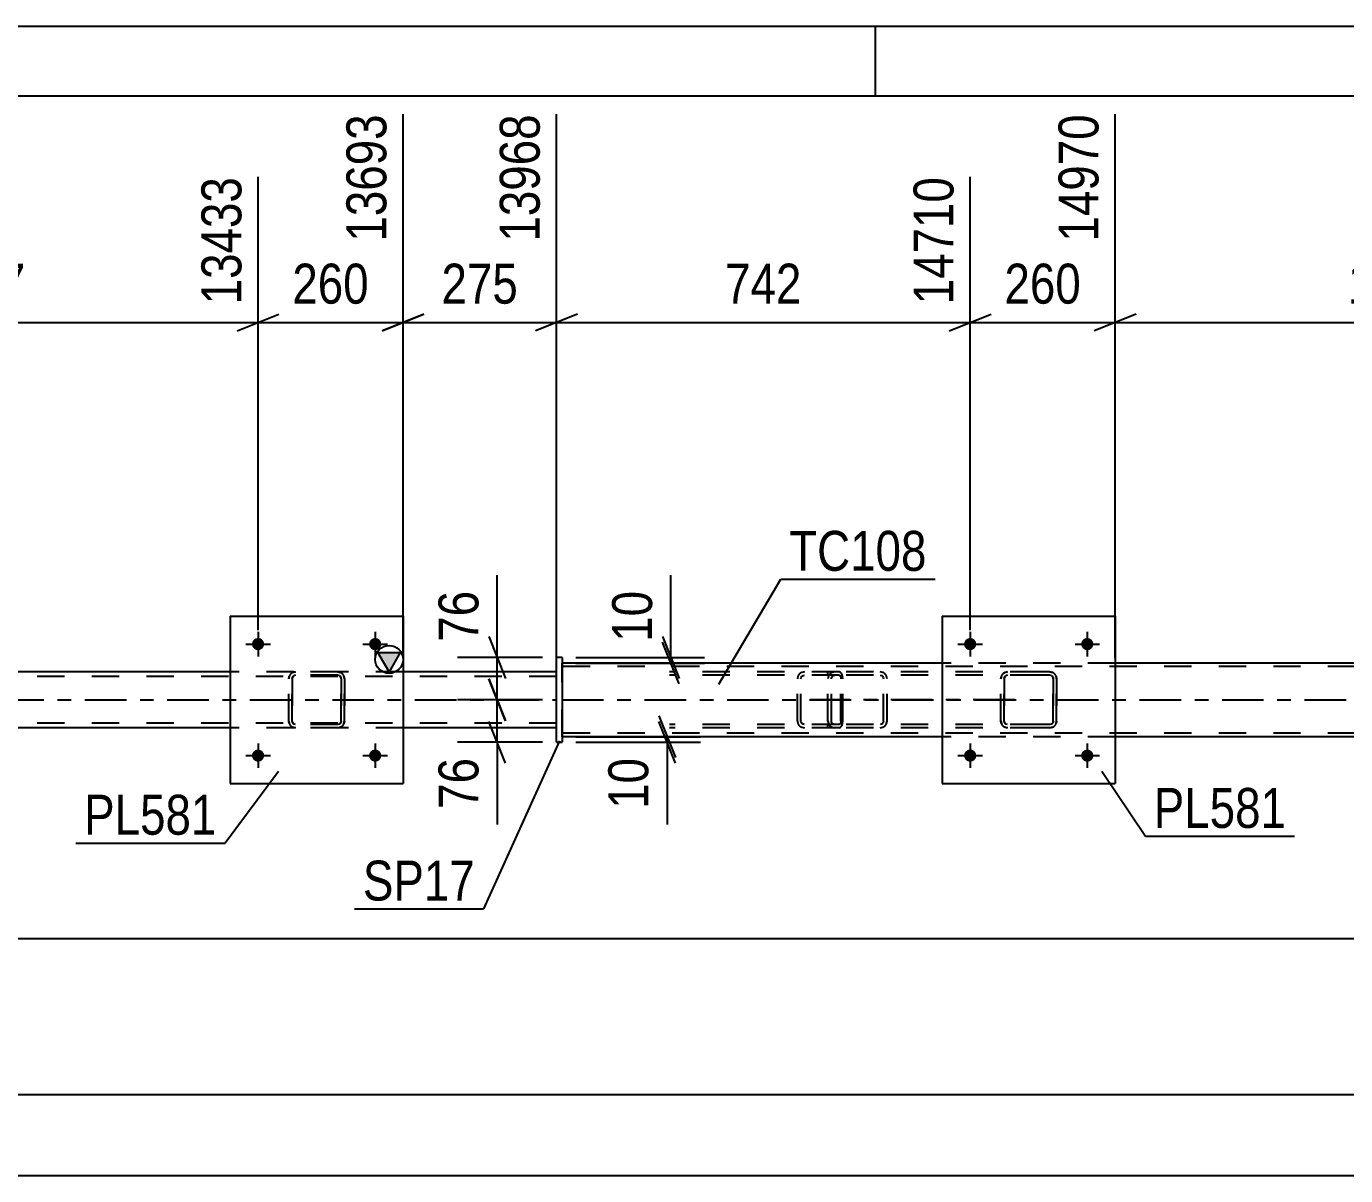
# Model space of a CAD drawing. Header units: millimetres. Extents: x 0 to 841, y 0 to 594.
# Drawn here: x 570.1 to 664.7, y 511.6 to 594 of the extents above; entities that cross this region are included whole.
import ezdxf

# ---------------------------------------------------------------- set-up
doc = ezdxf.new("R2010")
doc.units = ezdxf.units.MM
doc.linetypes.add('DXK_LINE_DOT2', pattern=[3.9198, 1.9599, -1.9599])
doc.linetypes.add('DXK_LINE_DOT3', pattern=[5.9187, 2.979, -0.9799, 0.9799, -0.9799])
doc.styles.add('Arial Narrow', font='ARIALN.TTF', dxfattribs={"height": 0.2})

# ---------------------------------------------------------------- blocks, each defined once
blk = doc.blocks.new('Unknown-318887959-1135')
at = {"color": 5, "linetype": 'Continuous'}
for p, q in [((841, 594), (0, 594)), ((631, 589), (631, 594)), ((836, 589), (5, 589))]:
    blk.add_line(p, q, dxfattribs=at)
blk = doc.blocks.new('Part-318887959-5518 - 5512')
at = {"color": 2, "linetype": 'Continuous'}
for p, q in [((608.102, 548.732), (608.102, 548.732)), ((608.102, 542.652), (608.102, 548.732)), ((608.502, 548.732), (608.102, 548.732)), ((608.502, 548.732), (608.502, 548.732)), ((608.502, 548.732), (608.502, 542.652)), ((608.102, 542.652), (608.102, 542.652)), ((608.102, 542.652), (608.502, 542.652)), ((608.502, 542.652), (608.502, 542.652))]:
    blk.add_line(p, q, dxfattribs=at)
at = {"color": 7, "linetype": 'DXK_LINE_DOT2'}
for p, q in [((608.102, 542.652), (608.102, 548.732)), ((608.502, 548.732), (608.502, 542.652))]:
    blk.add_line(p, q, dxfattribs=at)
blk = doc.blocks.new('Part-318887959-5523 - 5512')
at = {"color": 2, "linetype": 'Continuous'}
for p, q in [((635.781, 548.332), (608.502, 548.332)), ((686.862, 548.332), (648.181, 548.332)), ((635.781, 543.052), (608.502, 543.052)), ((686.862, 543.052), (648.181, 543.052))]:
    blk.add_line(p, q, dxfattribs=at)
at = {"color": 7, "linetype": 'DXK_LINE_DOT2'}
for p, q in [((608.502, 543.052), (608.502, 548.332)), ((771.24, 548.092), (608.502, 548.092)), ((648.181, 548.332), (635.781, 548.332)), ((771.24, 543.292), (608.502, 543.292)), ((648.181, 543.052), (635.781, 543.052))]:
    blk.add_line(p, q, dxfattribs=at)
at = {"color": 7, "linetype": 'DXK_LINE_DOT3'}
blk.add_line((608.502, 545.692), (771.24, 545.692), dxfattribs=at)
blk = doc.blocks.new('Bolt-318887959-5602 - 5512')
at = {"linetype": 'Continuous'}
for points in [[(638.221, 549.693, -1), (637.341, 549.693, -1)], [(646.621, 549.693, -1), (645.741, 549.693, -1)]]:
    blk.add_hatch(color=1, dxfattribs=at).paths.add_polyline_path(points)
at = {"color": 1, "linetype": 'Continuous'}
for p, q in [((637.781, 550.573), (637.781, 548.813)), ((646.181, 550.573), (646.181, 548.813)), ((636.901, 549.693), (638.661, 549.693)), ((645.301, 549.693), (647.061, 549.693))]:
    blk.add_line(p, q, dxfattribs=at)
blk = doc.blocks.new('Bolt-318887959-5603 - 5512')
at = {"linetype": 'Continuous'}
for points in [[(638.221, 541.693, -1), (637.341, 541.693, -1)], [(646.621, 541.693, -1), (645.741, 541.693, -1)]]:
    blk.add_hatch(color=1, dxfattribs=at).paths.add_polyline_path(points)
at = {"color": 1, "linetype": 'Continuous'}
for p, q in [((637.781, 542.573), (637.781, 540.813)), ((646.181, 542.573), (646.181, 540.813)), ((636.901, 541.693), (638.661, 541.693)), ((645.301, 541.693), (647.061, 541.693))]:
    blk.add_line(p, q, dxfattribs=at)
blk = doc.blocks.new('Part-318887959-5749 - 5512')
at = {"color": 7, "linetype": 'DXK_LINE_DOT2'}
for p, q in [((627.606, 547.396), (627.567, 547.212)), ((627.567, 544.172), (627.567, 547.212)), ((627.823, 547.212), (627.842, 547.304)), ((627.823, 544.172), (627.823, 547.212)), ((627.842, 547.304), (627.898, 547.382)), ((628.078, 547.692), (627.883, 547.656)), ((627.898, 547.382), (627.981, 547.434)), ((627.981, 547.434), (628.078, 547.452)), ((642.601, 547.692), (628.078, 547.692)), ((642.601, 547.452), (628.078, 547.452)), ((631.509, 547.656), (631.313, 547.692)), ((631.313, 547.452), (631.411, 547.434)), ((631.411, 547.434), (631.494, 547.382)), ((631.494, 547.382), (631.549, 547.304)), ((631.549, 547.304), (631.569, 547.212)), ((631.569, 544.172), (631.569, 547.212)), ((631.824, 547.212), (631.785, 547.396)), ((631.824, 544.172), (631.824, 547.212)), ((627.567, 544.172), (627.606, 543.989)), ((627.842, 544.08), (627.823, 544.172)), ((631.569, 544.172), (631.549, 544.08)), ((631.785, 543.989), (631.824, 544.172)), ((627.898, 544.003), (627.842, 544.08)), ((627.883, 543.729), (628.078, 543.692)), ((627.981, 543.951), (627.898, 544.003)), ((628.078, 543.932), (627.981, 543.951)), ((642.601, 543.932), (628.078, 543.932)), ((642.601, 543.692), (628.078, 543.692)), ((631.411, 543.951), (631.313, 543.932)), ((631.313, 543.692), (631.509, 543.729)), ((631.494, 544.003), (631.411, 543.951)), ((631.549, 544.08), (631.494, 544.003))]:
    blk.add_line(p, q, dxfattribs=at)
at = {"color": 7, "linetype": 'DXK_LINE_DOT3'}
blk.add_line((640.983, 545.692), (626.276, 545.692), dxfattribs=at)
at = {"color": 7, "linetype": 'DXK_LINE_DOT2'}
for centre, start, end in [((628.059, 547.192), 110.75832, 155.68004), ((631.333, 547.192), 24.31996, 69.24168), ((628.059, 544.193), 204.31996, 249.24168), ((631.333, 544.193), 290.75832, 335.68004)]:
    blk.add_arc(centre, 0.496, start, end, dxfattribs=at)
blk = doc.blocks.new('Bolt-318887959-5604 - 5512')
at = {"linetype": 'Continuous'}
for points in [[(587.141, 549.693, -1), (586.261, 549.693, -1)], [(595.541, 549.693, -1), (594.661, 549.693, -1)]]:
    blk.add_hatch(color=1, dxfattribs=at).paths.add_polyline_path(points)
at = {"color": 1, "linetype": 'Continuous'}
for p, q in [((586.701, 550.573), (586.701, 548.813)), ((595.101, 550.573), (595.101, 548.813)), ((585.821, 549.693), (587.581, 549.693)), ((594.221, 549.693), (595.981, 549.693))]:
    blk.add_line(p, q, dxfattribs=at)
blk = doc.blocks.new('Bolt-318887959-5605 - 5512')
at = {"linetype": 'Continuous'}
for points in [[(587.141, 541.693, -1), (586.261, 541.693, -1)], [(595.541, 541.693, -1), (594.661, 541.693, -1)]]:
    blk.add_hatch(color=1, dxfattribs=at).paths.add_polyline_path(points)
at = {"color": 1, "linetype": 'Continuous'}
for p, q in [((586.701, 542.573), (586.701, 540.813)), ((595.101, 542.573), (595.101, 540.813)), ((585.821, 541.693), (587.581, 541.693)), ((594.221, 541.693), (595.981, 541.693))]:
    blk.add_line(p, q, dxfattribs=at)
blk = doc.blocks.new('Part-318887959-5671 - 5512')
at = {"color": 2, "linetype": 'Continuous'}
for p, q in [((635.781, 551.692), (635.781, 539.692)), ((635.781, 551.692), (648.181, 551.692)), ((648.181, 551.692), (648.181, 539.692)), ((635.781, 539.692), (648.181, 539.692))]:
    blk.add_line(p, q, dxfattribs=at)
blk = doc.blocks.new('Part-318887959-5672 - 5512')
at = {"color": 7, "linetype": 'DXK_LINE_DOT2'}
for p, q in [((639.981, 547.212), (640.018, 547.396)), ((640.018, 547.396), (639.981, 547.212)), ((639.981, 544.172), (639.981, 547.212)), ((639.981, 547.212), (639.981, 547.212)), ((639.981, 544.172), (639.981, 547.212)), ((640.221, 547.212), (640.239, 547.304)), ((640.239, 547.304), (640.221, 547.212)), ((640.221, 544.172), (640.221, 547.212)), ((640.221, 547.212), (640.221, 547.212)), ((640.221, 547.212), (640.221, 544.172)), ((640.239, 547.304), (640.291, 547.382)), ((640.291, 547.382), (640.239, 547.304)), ((640.278, 547.655), (640.461, 547.692)), ((640.461, 547.692), (640.278, 547.655)), ((640.369, 547.434), (640.291, 547.382)), ((640.461, 547.452), (640.369, 547.434)), ((643.501, 547.692), (640.461, 547.692)), ((643.501, 547.452), (640.461, 547.452)), ((643.501, 547.692), (643.685, 547.655)), ((643.685, 547.655), (643.501, 547.692)), ((643.593, 547.434), (643.501, 547.452)), ((643.593, 547.434), (643.671, 547.382)), ((643.671, 547.382), (643.723, 547.304)), ((643.723, 547.304), (643.671, 547.382)), ((643.723, 547.304), (643.741, 547.212)), ((643.741, 547.212), (643.723, 547.304)), ((643.741, 544.172), (643.741, 547.212)), ((643.741, 547.212), (643.741, 547.212)), ((643.741, 547.212), (643.741, 544.172)), ((643.945, 547.396), (643.981, 547.212)), ((643.981, 547.212), (643.945, 547.396)), ((643.981, 544.172), (643.981, 547.212)), ((643.981, 547.212), (643.981, 547.212)), ((643.981, 547.212), (643.981, 544.172)), ((639.981, 544.172), (639.981, 544.172)), ((640.018, 543.988), (639.981, 544.172)), ((639.981, 544.172), (640.018, 543.988)), ((640.221, 544.172), (640.221, 544.172)), ((640.239, 544.08), (640.221, 544.172)), ((640.221, 544.172), (640.239, 544.08)), ((643.741, 544.172), (643.723, 544.08)), ((643.723, 544.08), (643.741, 544.172)), ((643.741, 544.172), (643.741, 544.172)), ((643.981, 544.172), (643.945, 543.988)), ((643.945, 543.988), (643.981, 544.172)), ((643.981, 544.172), (643.981, 544.172)), ((640.291, 544.002), (640.239, 544.08)), ((640.239, 544.08), (640.291, 544.002)), ((640.461, 543.692), (640.278, 543.729)), ((640.278, 543.729), (640.461, 543.692)), ((640.369, 543.95), (640.291, 544.002)), ((640.461, 543.932), (640.369, 543.95)), ((643.501, 543.932), (640.461, 543.932)), ((643.501, 543.692), (640.461, 543.692)), ((643.593, 543.95), (643.501, 543.932)), ((643.685, 543.729), (643.501, 543.692)), ((643.501, 543.692), (643.685, 543.729)), ((643.671, 544.002), (643.593, 543.95)), ((643.723, 544.08), (643.671, 544.002)), ((643.671, 544.002), (643.723, 544.08))]:
    blk.add_line(p, q, dxfattribs=at)
at = {"color": 7, "linetype": 'DXK_LINE_DOT3'}
blk.add_line((641.981, 545.692), (641.981, 545.692), dxfattribs=at)
at = {"color": 7, "linetype": 'DXK_LINE_DOT2'}
for centre, start, end in [((640.461, 547.212), 112.5, 157.5), ((640.461, 547.212), 112.5, 157.5), ((643.501, 547.212), 22.5, 67.5), ((643.501, 547.212), 22.5, 67.5), ((640.461, 544.172), 202.5, 247.5), ((640.461, 544.172), 202.5, 247.5), ((643.501, 544.172), 292.5, 337.5), ((643.501, 544.172), 292.5, 337.5)]:
    blk.add_arc(centre, 0.48, start, end, dxfattribs=at)
blk = doc.blocks.new('Part-318887959-5677 - 5512')
at = {"color": 2, "linetype": 'Continuous'}
for p, q in [((584.701, 551.692), (584.701, 539.692)), ((584.701, 551.692), (597.101, 551.692)), ((597.101, 551.692), (597.101, 539.692)), ((584.701, 539.692), (597.101, 539.692))]:
    blk.add_line(p, q, dxfattribs=at)
blk = doc.blocks.new('Part-318887959-5678 - 5512')
at = {"color": 7, "linetype": 'DXK_LINE_DOT2'}
for p, q in [((588.901, 547.212), (588.937, 547.396)), ((588.937, 547.396), (588.901, 547.212)), ((588.901, 544.172), (588.901, 547.212)), ((588.901, 547.212), (588.901, 547.212)), ((588.901, 544.172), (588.901, 547.212)), ((589.141, 547.212), (589.159, 547.304)), ((589.159, 547.304), (589.141, 547.212)), ((589.141, 544.172), (589.141, 547.212)), ((589.141, 547.212), (589.141, 547.212)), ((589.141, 547.212), (589.141, 544.172)), ((589.159, 547.304), (589.211, 547.382)), ((589.211, 547.382), (589.159, 547.304)), ((589.197, 547.656), (589.381, 547.692)), ((589.381, 547.692), (589.197, 547.656)), ((589.289, 547.434), (589.211, 547.382)), ((589.381, 547.452), (589.289, 547.434)), ((592.421, 547.692), (589.381, 547.692)), ((592.421, 547.452), (589.381, 547.452)), ((592.421, 547.692), (592.604, 547.656)), ((592.604, 547.656), (592.421, 547.692)), ((592.513, 547.434), (592.421, 547.452)), ((592.513, 547.434), (592.59, 547.382)), ((592.59, 547.382), (592.643, 547.304)), ((592.643, 547.304), (592.59, 547.382)), ((592.643, 547.304), (592.661, 547.212)), ((592.661, 547.212), (592.643, 547.304)), ((592.661, 544.172), (592.661, 547.212)), ((592.661, 547.212), (592.661, 547.212)), ((592.661, 547.212), (592.661, 544.172)), ((592.864, 547.396), (592.901, 547.212)), ((592.901, 547.212), (592.864, 547.396)), ((592.901, 544.172), (592.901, 547.212)), ((592.901, 547.212), (592.901, 547.212)), ((592.901, 547.212), (592.901, 544.172)), ((588.901, 544.172), (588.901, 544.172)), ((588.937, 543.988), (588.901, 544.172)), ((588.901, 544.172), (588.937, 543.988)), ((589.141, 544.172), (589.141, 544.172)), ((589.159, 544.08), (589.141, 544.172)), ((589.141, 544.172), (589.159, 544.08)), ((592.661, 544.172), (592.643, 544.08)), ((592.643, 544.08), (592.661, 544.172)), ((592.661, 544.172), (592.661, 544.172)), ((592.901, 544.172), (592.864, 543.988)), ((592.864, 543.988), (592.901, 544.172)), ((592.901, 544.172), (592.901, 544.172)), ((589.211, 544.002), (589.159, 544.08)), ((589.159, 544.08), (589.211, 544.002)), ((589.381, 543.692), (589.197, 543.729)), ((589.197, 543.729), (589.381, 543.692)), ((589.289, 543.95), (589.211, 544.002)), ((589.381, 543.932), (589.289, 543.95)), ((592.421, 543.932), (589.381, 543.932)), ((592.421, 543.692), (589.381, 543.692)), ((592.513, 543.95), (592.421, 543.932)), ((592.604, 543.729), (592.421, 543.692)), ((592.421, 543.692), (592.604, 543.729)), ((592.59, 544.002), (592.513, 543.95)), ((592.643, 544.08), (592.59, 544.002)), ((592.59, 544.002), (592.643, 544.08))]:
    blk.add_line(p, q, dxfattribs=at)
at = {"color": 7, "linetype": 'DXK_LINE_DOT3'}
blk.add_line((590.901, 545.692), (590.901, 545.692), dxfattribs=at)
at = {"color": 7, "linetype": 'DXK_LINE_DOT2'}
for centre, start, end in [((589.381, 547.212), 112.5, 157.5), ((589.381, 547.212), 112.5, 157.5), ((592.421, 547.212), 22.5, 67.5), ((592.421, 547.212), 22.5, 67.5), ((589.381, 544.172), 202.5, 247.5), ((589.381, 544.172), 202.5, 247.5), ((592.421, 544.172), 292.5, 337.5), ((592.421, 544.172), 292.5, 337.5)]:
    blk.add_arc(centre, 0.48, start, end, dxfattribs=at)
blk = doc.blocks.new('Part-318887959-5722 - 5512')
at = {"color": 7, "linetype": 'DXK_LINE_DOT2'}
for p, q in [((628.378, 547.692), (616.221, 547.692)), ((628.378, 547.452), (616.221, 547.452)), ((625.423, 547.396), (625.385, 547.212)), ((625.385, 544.172), (625.385, 547.212)), ((625.636, 547.212), (625.655, 547.304)), ((625.636, 544.172), (625.636, 547.212)), ((625.655, 547.304), (625.71, 547.382)), ((625.887, 547.692), (625.695, 547.656)), ((625.71, 547.382), (625.791, 547.434)), ((625.791, 547.434), (625.887, 547.452)), ((627.567, 547.452), (627.567, 547.692)), ((628.481, 547.656), (628.378, 547.692)), ((628.378, 547.452), (628.43, 547.434)), ((628.43, 547.434), (628.474, 547.382)), ((628.474, 547.382), (628.503, 547.304)), ((628.569, 547.552), (628.481, 547.656)), ((628.503, 547.304), (628.513, 547.212)), ((628.513, 544.172), (628.513, 547.212)), ((628.628, 547.396), (628.569, 547.552)), ((628.649, 547.212), (628.628, 547.396)), ((628.649, 544.172), (628.649, 547.212)), ((625.385, 544.172), (625.423, 543.989)), ((625.655, 544.08), (625.636, 544.172)), ((628.513, 544.172), (628.503, 544.08)), ((628.628, 543.989), (628.649, 544.172)), ((628.378, 543.932), (616.221, 543.932)), ((628.378, 543.692), (616.221, 543.692)), ((625.71, 544.003), (625.655, 544.08)), ((625.695, 543.729), (625.887, 543.692)), ((625.791, 543.951), (625.71, 544.003)), ((625.887, 543.932), (625.791, 543.951)), ((627.567, 543.692), (627.567, 543.932)), ((628.43, 543.951), (628.378, 543.932)), ((628.378, 543.692), (628.481, 543.729)), ((628.474, 544.003), (628.43, 543.951)), ((628.503, 544.08), (628.474, 544.003)), ((628.481, 543.729), (628.569, 543.833)), ((628.569, 543.833), (628.628, 543.989))]:
    blk.add_line(p, q, dxfattribs=at)
for centre, start, end in [((625.873, 547.197), 111.1941, 156.15059), ((625.873, 544.188), 203.84941, 248.8059)]:
    blk.add_arc(centre, 0.492, start, end, dxfattribs=at)
blk = doc.blocks.new('Part-318887959-5782 - 5512')
at = {"linetype": 'Continuous'}
blk.add_hatch(color=2, dxfattribs=at).paths.add_polyline_path([(596.102, 547.692), (595.302, 549.092), (596.902, 549.092)])
at = {"color": 2, "linetype": 'Continuous'}
for p, q in [((596.102, 547.692), (595.302, 549.092)), ((595.302, 549.092), (596.902, 549.092)), ((596.902, 549.092), (596.102, 547.692)), ((584.701, 547.692), (546.02, 547.692)), ((608.102, 547.692), (597.101, 547.692)), ((584.701, 543.692), (546.02, 543.692)), ((608.102, 543.692), (597.101, 543.692))]:
    blk.add_line(p, q, dxfattribs=at)
at = {"color": 7, "linetype": 'DXK_LINE_DOT2'}
for p, q in [((608.102, 547.372), (106.696, 547.372)), ((597.101, 547.692), (176.056, 547.692)), ((608.102, 543.692), (608.102, 547.692)), ((608.102, 544.012), (106.696, 544.012)), ((597.101, 543.692), (584.701, 543.692))]:
    blk.add_line(p, q, dxfattribs=at)
at = {"color": 7, "linetype": 'DXK_LINE_DOT3'}
blk.add_line((106.696, 545.692), (608.102, 545.692), dxfattribs=at)
at = {"color": 2, "linetype": 'Continuous'}
blk.add_circle((596.102, 548.592), 1, dxfattribs=at)
blk = doc.blocks.new('StraightDimension-318887959-17046 - 5512')
at = {"color": 7, "linetype": 'Continuous'}
for p, q in [((648.181, 548.692), (648.181, 587.704)), ((688.862, 550.693), (688.862, 583.204)), ((649.681, 573.364), (646.681, 572.164)), ((648.181, 572.764), (688.862, 572.764)), ((687.362, 572.164), (690.362, 573.364))]:
    blk.add_line(p, q, dxfattribs=at)
at = {"color": 0}
blk.add_wipeout([(672.778, 573.514), (672.778, 577.714), (664.265, 577.714), (664.265, 573.514)], dxfattribs=at)
at = {"color": 3, "style": 'Arial Narrow'}
blk.add_text('1017', height=2.8633, dxfattribs=at).set_placement((664.865, 574.114))
at = {"color": 0, "linetype": 'Continuous'}
blk.add_wipeout([(688.262, 583.804), (684.062, 583.804), (684.062, 573.464), (688.262, 573.464)], dxfattribs=at)
at = {"color": 3, "linetype": 'Continuous', "style": 'Arial Narrow'}
blk.add_text('15987', height=2.8633, rotation=90.00021, dxfattribs=at).set_placement((687.662, 574.064))
blk = doc.blocks.new('StraightDimension-318887959-17047 - 5512')
at = {"color": 7, "linetype": 'Continuous'}
for p, q in [((648.181, 548.692), (648.181, 587.704)), ((637.781, 550.693), (637.781, 583.204)), ((636.281, 572.164), (639.281, 573.364)), ((637.781, 572.764), (648.181, 572.764)), ((649.681, 573.364), (646.681, 572.164))]:
    blk.add_line(p, q, dxfattribs=at)
at = {"color": 0}
blk.add_wipeout([(646.323, 573.514), (646.323, 577.714), (639.639, 577.714), (639.639, 573.514)], dxfattribs=at)
at = {"color": 3, "style": 'Arial Narrow'}
blk.add_text('260', height=2.8633, dxfattribs=at).set_placement((640.239, 574.114))
at = {"color": 0, "linetype": 'Continuous'}
blk.add_wipeout([(647.581, 588.304), (643.381, 588.304), (643.381, 577.964), (647.581, 577.964)], dxfattribs=at)
at = {"color": 3, "linetype": 'Continuous', "style": 'Arial Narrow'}
blk.add_text('14970', height=2.8633, rotation=90.00021, dxfattribs=at).set_placement((646.981, 578.564))
blk = doc.blocks.new('StraightDimension-318887959-5793 - 5512')
at = {"color": 7, "linetype": 'Continuous'}
for p, q in [((603.257, 547.192), (604.457, 544.192)), ((607.102, 545.692), (601.007, 545.692)), ((603.857, 542.652), (603.857, 545.692)), ((604.457, 541.152), (603.257, 544.152)), ((607.102, 542.652), (601.007, 542.652)), ((603.857, 542.652), (603.857, 536.746)), ((603.857, 542.652), (603.857, 536.746))]:
    blk.add_line(p, q, dxfattribs=at)
at = {"color": 0}
blk.add_wipeout([(603.107, 542.127), (598.907, 542.127), (598.907, 537.271), (603.107, 537.271)], dxfattribs=at)
at = {"color": 3, "style": 'Arial Narrow'}
blk.add_text('76', height=2.8633, rotation=90.00021, dxfattribs=at).set_placement((602.507, 537.871))
blk = doc.blocks.new('StraightDimension-318887959-5806 - 5512')
at = {"color": 7, "linetype": 'Continuous'}
for p, q in [((603.857, 548.732), (603.857, 554.639)), ((603.857, 548.732), (603.857, 554.639)), ((603.257, 550.232), (604.457, 547.232)), ((607.102, 548.732), (601.007, 548.732)), ((603.857, 545.692), (603.857, 548.732)), ((604.457, 544.192), (603.257, 547.192)), ((607.102, 545.692), (601.007, 545.692))]:
    blk.add_line(p, q, dxfattribs=at)
at = {"color": 0}
blk.add_wipeout([(603.107, 554.114), (598.907, 554.114), (598.907, 549.257), (603.107, 549.257)], dxfattribs=at)
at = {"color": 3, "style": 'Arial Narrow'}
blk.add_text('76', height=2.8633, rotation=90.00021, dxfattribs=at).set_placement((602.507, 549.857))
blk = doc.blocks.new('StraightDimension-318887959-5820 - 5512')
at = {"color": 7, "linetype": 'Continuous'}
for p, q in [((616.313, 548.732), (616.313, 554.639)), ((616.313, 548.732), (616.313, 554.639)), ((615.713, 550.232), (616.913, 547.232)), ((616.913, 546.832), (615.713, 549.832)), ((609.502, 548.732), (618.713, 548.732)), ((609.502, 548.332), (618.713, 548.332)), ((616.313, 548.332), (616.313, 548.732))]:
    blk.add_line(p, q, dxfattribs=at)
at = {"color": 0}
blk.add_wipeout([(615.563, 554.114), (611.363, 554.114), (611.363, 549.257), (615.563, 549.257)], dxfattribs=at)
at = {"color": 3, "style": 'Arial Narrow'}
blk.add_text('10', height=2.8633, rotation=90.00021, dxfattribs=at).set_placement((614.963, 549.857))
blk = doc.blocks.new('StraightDimension-318887959-5831 - 5512')
at = {"color": 7, "linetype": 'Continuous'}
for p, q in [((615.44, 544.552), (616.64, 541.552)), ((616.64, 541.152), (615.44, 544.152)), ((609.502, 543.052), (618.44, 543.052)), ((609.502, 542.652), (618.44, 542.652)), ((616.04, 542.652), (616.04, 543.052)), ((616.04, 542.652), (616.04, 536.746)), ((616.04, 542.652), (616.04, 536.746))]:
    blk.add_line(p, q, dxfattribs=at)
at = {"color": 0}
blk.add_wipeout([(615.29, 542.127), (611.09, 542.127), (611.09, 537.271), (615.29, 537.271)], dxfattribs=at)
at = {"color": 3, "style": 'Arial Narrow'}
blk.add_text('10', height=2.8633, rotation=90.00021, dxfattribs=at).set_placement((614.69, 537.871))
blk = doc.blocks.new('StraightDimension-318887959-6446 - 5512')
at = {"color": 7, "linetype": 'Continuous'}
blk.add_line((64.776, 517.395), (771.24, 517.395), dxfattribs=at)
blk = doc.blocks.new('StraightDimension-318887959-6467 - 5512')
at = {"color": 7, "linetype": 'Continuous'}
blk.add_line((64.136, 511.567), (771.88, 511.567), dxfattribs=at)
blk = doc.blocks.new('StraightDimension-318887959-6505 - 5512')
at = {"color": 7, "linetype": 'Continuous'}
blk.add_line((64.776, 528.567), (715.708, 528.567), dxfattribs=at)
blk = doc.blocks.new('StraightDimension-318887959-17048 - 5512')
at = {"color": 7, "linetype": 'Continuous'}
for p, q in [((608.102, 548.692), (608.102, 587.704)), ((637.781, 550.693), (637.781, 583.204)), ((609.602, 573.364), (606.602, 572.164)), ((608.102, 572.764), (637.781, 572.764)), ((636.281, 572.164), (639.281, 573.364))]:
    blk.add_line(p, q, dxfattribs=at)
at = {"color": 0}
blk.add_wipeout([(626.284, 573.514), (626.284, 577.714), (619.599, 577.714), (619.599, 573.514)], dxfattribs=at)
at = {"color": 3, "style": 'Arial Narrow'}
blk.add_text('742', height=2.8633, dxfattribs=at).set_placement((620.199, 574.114))
at = {"color": 0, "linetype": 'Continuous'}
blk.add_wipeout([(637.181, 583.804), (632.981, 583.804), (632.981, 573.464), (637.181, 573.464)], dxfattribs=at)
at = {"color": 3, "linetype": 'Continuous', "style": 'Arial Narrow'}
blk.add_text('14710', height=2.8633, rotation=90.00021, dxfattribs=at).set_placement((636.581, 574.064))
blk = doc.blocks.new('StraightDimension-318887959-17049 - 5512')
at = {"color": 7, "linetype": 'Continuous'}
for p, q in [((597.101, 548.692), (597.101, 587.704)), ((608.102, 548.692), (608.102, 587.704)), ((595.601, 572.164), (598.601, 573.364)), ((597.101, 572.764), (608.102, 572.764)), ((609.602, 573.364), (606.602, 572.164))]:
    blk.add_line(p, q, dxfattribs=at)
at = {"color": 0}
blk.add_wipeout([(605.944, 573.514), (605.944, 577.714), (599.259, 577.714), (599.259, 573.514)], dxfattribs=at)
at = {"color": 3, "style": 'Arial Narrow'}
blk.add_text('275', height=2.8633, dxfattribs=at).set_placement((599.859, 574.114))
at = {"color": 0, "linetype": 'Continuous'}
blk.add_wipeout([(607.502, 588.304), (603.302, 588.304), (603.302, 577.964), (607.502, 577.964)], dxfattribs=at)
at = {"color": 3, "linetype": 'Continuous', "style": 'Arial Narrow'}
blk.add_text('13968', height=2.8633, rotation=90.00021, dxfattribs=at).set_placement((606.902, 578.564))
blk = doc.blocks.new('StraightDimension-318887959-17050 - 5512')
at = {"color": 7, "linetype": 'Continuous'}
for p, q in [((597.101, 548.692), (597.101, 587.704)), ((586.701, 550.693), (586.701, 583.204)), ((585.201, 572.164), (588.201, 573.364)), ((586.701, 572.764), (597.101, 572.764)), ((598.601, 573.364), (595.601, 572.164))]:
    blk.add_line(p, q, dxfattribs=at)
at = {"color": 0}
blk.add_wipeout([(595.243, 573.514), (595.243, 577.714), (588.559, 577.714), (588.559, 573.514)], dxfattribs=at)
at = {"color": 3, "style": 'Arial Narrow'}
blk.add_text('260', height=2.8633, dxfattribs=at).set_placement((589.159, 574.114))
at = {"color": 0, "linetype": 'Continuous'}
blk.add_wipeout([(596.501, 588.304), (592.301, 588.304), (592.301, 577.964), (596.501, 577.964)], dxfattribs=at)
at = {"color": 3, "linetype": 'Continuous', "style": 'Arial Narrow'}
blk.add_text('13693', height=2.8633, rotation=90.00021, dxfattribs=at).set_placement((595.901, 578.564))
blk = doc.blocks.new('StraightDimension-318887959-17051 - 5512')
at = {"color": 7, "linetype": 'Continuous'}
for p, q in [((546.02, 548.692), (546.02, 587.704)), ((586.701, 550.693), (586.701, 583.204)), ((547.52, 573.364), (544.52, 572.164)), ((546.02, 572.764), (586.701, 572.764)), ((585.201, 572.164), (588.201, 573.364))]:
    blk.add_line(p, q, dxfattribs=at)
at = {"color": 0}
blk.add_wipeout([(570.617, 573.514), (570.617, 577.714), (562.104, 577.714), (562.104, 573.514)], dxfattribs=at)
at = {"color": 3, "style": 'Arial Narrow'}
blk.add_text('1017', height=2.8633, dxfattribs=at).set_placement((562.704, 574.114))
at = {"color": 0, "linetype": 'Continuous'}
blk.add_wipeout([(586.101, 583.804), (581.901, 583.804), (581.901, 573.464), (586.101, 573.464)], dxfattribs=at)
at = {"color": 3, "linetype": 'Continuous', "style": 'Arial Narrow'}
blk.add_text('13433', height=2.8633, rotation=90.00021, dxfattribs=at).set_placement((585.501, 574.064))
blk = doc.blocks.new('Mark-318887959-5514 - 5512')
at = {"color": 30, "linetype": 'Continuous'}
for p in [(608.324, 542.759), (593.622, 530.697)]:
    blk.add_line(p, (602.861, 530.697), dxfattribs=at)
at = {"color": 0}
blk.add_wipeout([(602.261, 531.297), (602.261, 534.297), (594.222, 534.297), (594.222, 531.297)], dxfattribs=at)
blk.add_wipeout([(602.261, 531.297), (602.261, 534.297), (594.222, 534.297), (594.222, 531.297)], dxfattribs=at)
at = {"color": 3, "style": 'Arial Narrow'}
blk.add_text('SP17', height=2.8633, dxfattribs=at).set_placement((594.222, 531.297))
blk = doc.blocks.new('Mark-318887959-5667 - 5512')
at = {"color": 30, "linetype": 'Continuous'}
for p, q in [((647.22, 540.589), (650.348, 535.907)), ((650.348, 535.907), (661.052, 535.907))]:
    blk.add_line(p, q, dxfattribs=at)
at = {"color": 0}
blk.add_wipeout([(660.452, 536.507), (660.452, 539.507), (650.948, 539.507), (650.948, 536.507)], dxfattribs=at)
blk.add_wipeout([(660.452, 536.507), (660.452, 539.507), (650.948, 539.507), (650.948, 536.507)], dxfattribs=at)
at = {"color": 3, "style": 'Arial Narrow'}
blk.add_text('PL581', height=2.8633, dxfattribs=at).set_placement((650.948, 536.507))
blk = doc.blocks.new('Mark-318887959-5519 - 5512')
at = {"color": 30, "linetype": 'Continuous'}
for p, q in [((619.744, 546.829), (624.198, 554.348)), ((624.198, 554.348), (635.263, 554.348))]:
    blk.add_line(p, q, dxfattribs=at)
at = {"color": 0}
blk.add_wipeout([(634.663, 554.948), (634.663, 557.948), (624.798, 557.948), (624.798, 554.948)], dxfattribs=at)
blk.add_wipeout([(634.663, 554.948), (634.663, 557.948), (624.798, 557.948), (624.798, 554.948)], dxfattribs=at)
at = {"color": 3, "style": 'Arial Narrow'}
blk.add_text('TC108', height=2.8633, dxfattribs=at).set_placement((624.798, 554.948))
blk = doc.blocks.new('Mark-318887959-5673 - 5512')
at = {"color": 30, "linetype": 'Continuous'}
for p in [(588.155, 540.565), (573.626, 535.422)]:
    blk.add_line(p, (584.33, 535.422), dxfattribs=at)
at = {"color": 0}
blk.add_wipeout([(583.73, 536.022), (583.73, 539.022), (574.226, 539.022), (574.226, 536.022)], dxfattribs=at)
blk.add_wipeout([(583.73, 536.022), (583.73, 539.022), (574.226, 539.022), (574.226, 536.022)], dxfattribs=at)
at = {"color": 3, "style": 'Arial Narrow'}
blk.add_text('PL581', height=2.8633, dxfattribs=at).set_placement((574.226, 536.022))

msp = doc.modelspace()

# ---------------------------------------------------------------- block references
for name in ['Unknown-318887959-1135', 'Part-318887959-5677 - 5512', 'Part-318887959-5671 - 5512', 'Bolt-318887959-5604 - 5512', 'Bolt-318887959-5602 - 5512', 'Part-318887959-5782 - 5512', 'Part-318887959-5518 - 5512', 'Part-318887959-5523 - 5512', 'Part-318887959-5678 - 5512', 'Part-318887959-5722 - 5512', 'Part-318887959-5749 - 5512', 'Part-318887959-5672 - 5512', 'Bolt-318887959-5605 - 5512', 'Bolt-318887959-5603 - 5512']:
    msp.add_blockref(name, (0, 0))

# ---------------------------------------------------------------- next in the draw order: block references
for name in ['StraightDimension-318887959-17046 - 5512', 'StraightDimension-318887959-5820 - 5512', 'StraightDimension-318887959-5793 - 5512', 'StraightDimension-318887959-5831 - 5512']:
    msp.add_blockref(name, (0, 0))

# ---------------------------------------------------------------- next in the draw order: block references
for name in ['StraightDimension-318887959-17047 - 5512', 'StraightDimension-318887959-5806 - 5512', 'StraightDimension-318887959-6446 - 5512']:
    msp.add_blockref(name, (0, 0))

# ---------------------------------------------------------------- next in the draw order: block references
for name in ['StraightDimension-318887959-17048 - 5512', 'StraightDimension-318887959-6467 - 5512']:
    msp.add_blockref(name, (0, 0))

# ---------------------------------------------------------------- next in the draw order: block references
for name in ['StraightDimension-318887959-17049 - 5512', 'Mark-318887959-5519 - 5512', 'StraightDimension-318887959-6505 - 5512']:
    msp.add_blockref(name, (0, 0))

# ---------------------------------------------------------------- next in the draw order: block references
for name in ['StraightDimension-318887959-17050 - 5512', 'Mark-318887959-5514 - 5512', 'Mark-318887959-5673 - 5512', 'Mark-318887959-5667 - 5512']:
    msp.add_blockref(name, (0, 0))

# ---------------------------------------------------------------- next in the draw order: block references
msp.add_blockref('StraightDimension-318887959-17051 - 5512', (0, 0))

doc.saveas('drawing.dxf')
